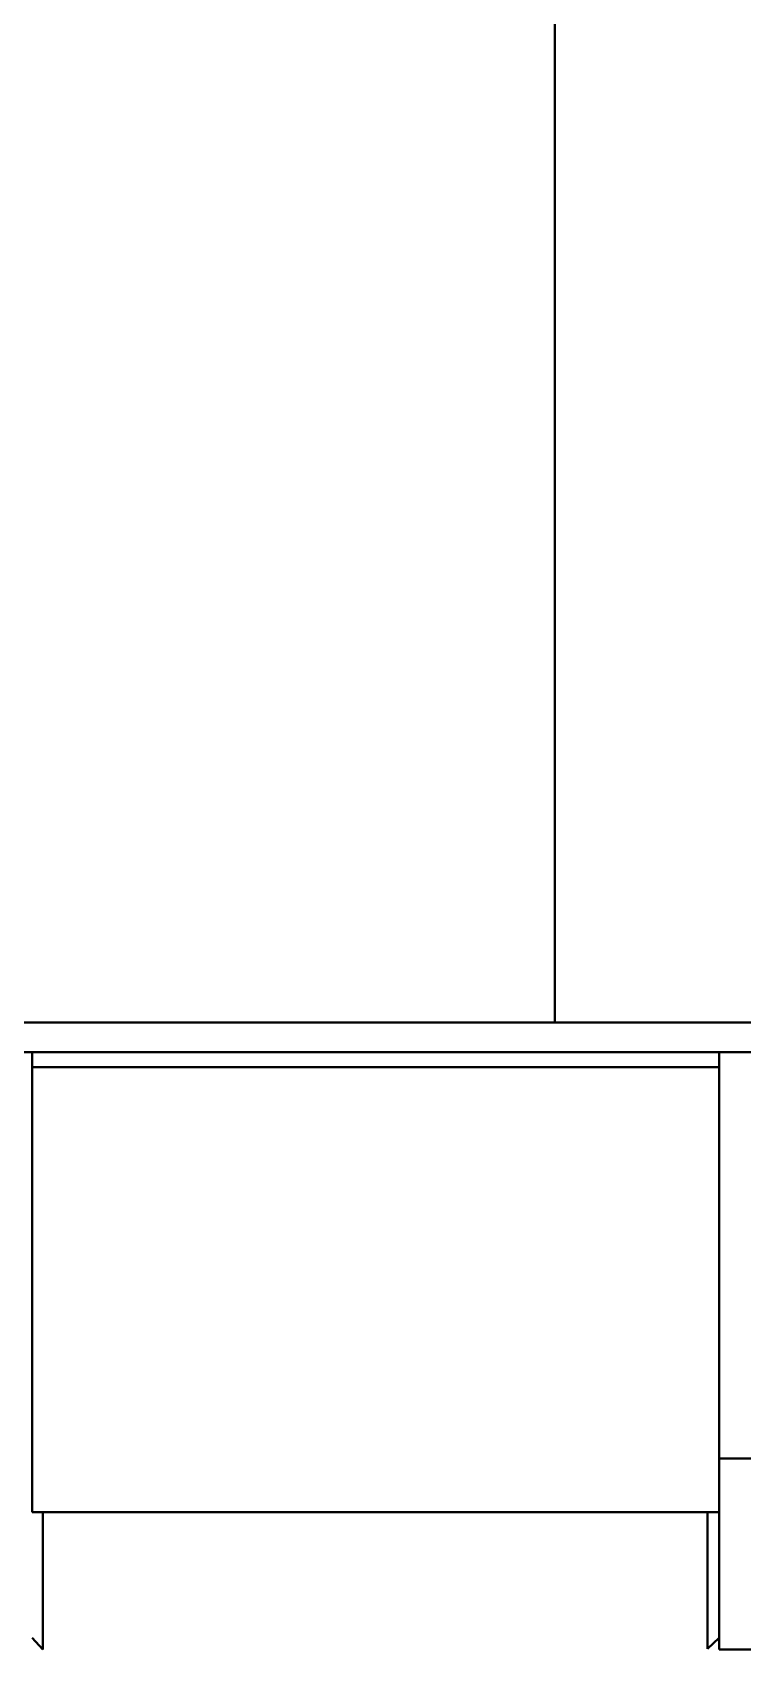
# Model space of a CAD drawing. Header units: millimetres. Extents: x 30271 to 35001, y 5679 to 9007.
# Drawn here: x 30613.2 to 30732.2, y 7724.3 to 7995 of the extents above; entities that cross this region are included whole.
import ezdxf

# ---------------------------------------------------------------- set-up
doc = ezdxf.new("R2010")
doc.units = ezdxf.units.MM
doc.linetypes.add('K5LT_BASIC', pattern=[0])
doc.layers.add('0 VIEW0', color=7, linetype='Continuous')

msp = doc.modelspace()

# ---------------------------------------------------------------- linework, layer by layer
at = {"layer": '0 VIEW0', "color": 5, "linetype": 'K5LT_BASIC', "lineweight": 40}
for p, q in [((30700.734, 8529.284), (30700.734, 7829.284)), ((30736.266, 7829.284), (30300.734, 7829.284)), ((30767.131, 7824.284), (30300.734, 7824.284)), ((30728.234, 7824.284), (30613.234, 7824.284)), ((30613.234, 7824.284), (30613.234, 7821.784)), ((30728.234, 7824.284), (30728.234, 7821.784)), ((30728.234, 7821.784), (30613.234, 7821.784)), ((30613.234, 7821.784), (30613.234, 7747.305)), ((30728.234, 7747.305), (30728.234, 7821.784)), ((30728.234, 7756.284), (30772.535, 7756.284)), ((30613.234, 7747.305), (30728.234, 7747.305)), ((30615.008, 7747.305), (30615.008, 7724.284)), ((30726.29, 7747.305), (30726.29, 7724.448)), ((30728.234, 7747.305), (30728.234, 7724.284)), ((30613.234, 7726.284), (30615.008, 7724.284)), ((30726.29, 7724.448), (30728.234, 7726.284)), ((30728.234, 7724.284), (30843.234, 7724.284))]:
    msp.add_line(p, q, dxfattribs=at)

doc.saveas('drawing.dxf')
